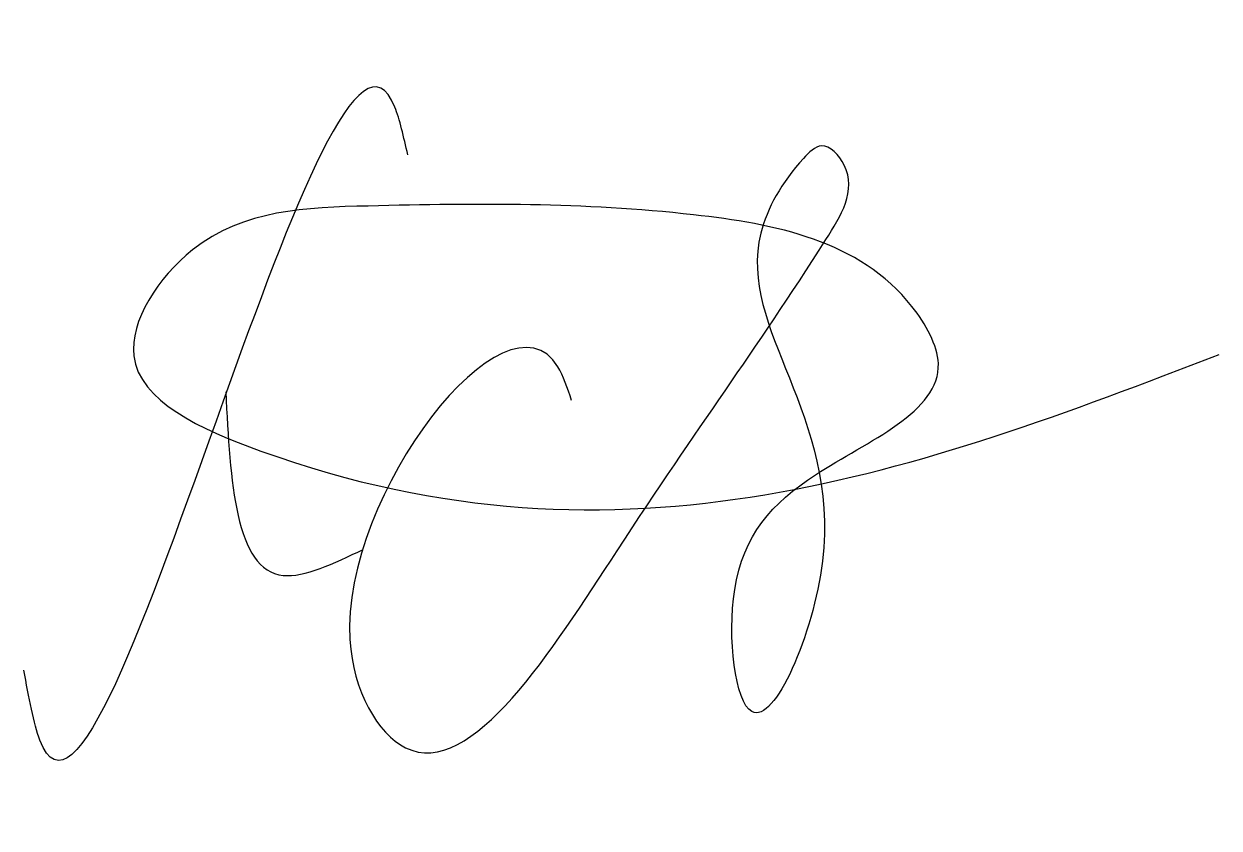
# Model space of a CAD drawing. Header units: millimetres. Extents: x -10187.59 to -10180.54, y 15773.91 to 15778.66.
import ezdxf

# ---------------------------------------------------------------- set-up
doc = ezdxf.new("R2010")
doc.units = ezdxf.units.MM
doc.layers.get('0').update_dxf_attribs({"color": 5})

msp = doc.modelspace()

# ---------------------------------------------------------------- linework, layer by layer
at = {"color": 5}
for points in [[(-10185.3264, 15777.8835), (-10185.4029, 15778.1657), (-10186.4152, 15776.432), (-10187.4962, 15774.4322), (-10187.5905, 15774.8452)], [(-10184.3608, 15776.4361), (-10184.4415, 15776.6341), (-10185.6678, 15775.0255), (-10185.3401, 15774.388), (-10184.0925, 15775.5492), (-10182.8604, 15777.3846), (-10182.7528, 15777.8228), (-10182.8872, 15777.9367), (-10182.9932, 15777.8629), (-10183.2445, 15777.4222), (-10182.8819, 15775.4887), (-10183.2976, 15774.601), (-10183.3988, 15775.3201), (-10182.9216, 15775.9976), (-10182.1978, 15776.6535), (-10182.3533, 15776.9902), (-10183.6417, 15777.5304), (-10185.5595, 15777.5822), (-10186.5961, 15777.3232), (-10186.9427, 15776.6981), (-10186.1939, 15776.1376), (-10180.5422, 15776.7059)], [(-10186.4002, 15776.4859), (-10186.0616, 15775.404), (-10185.5888, 15775.5577)]]:
    msp.add_spline(points, degree=3, dxfattribs=at)

doc.saveas('drawing.dxf')
